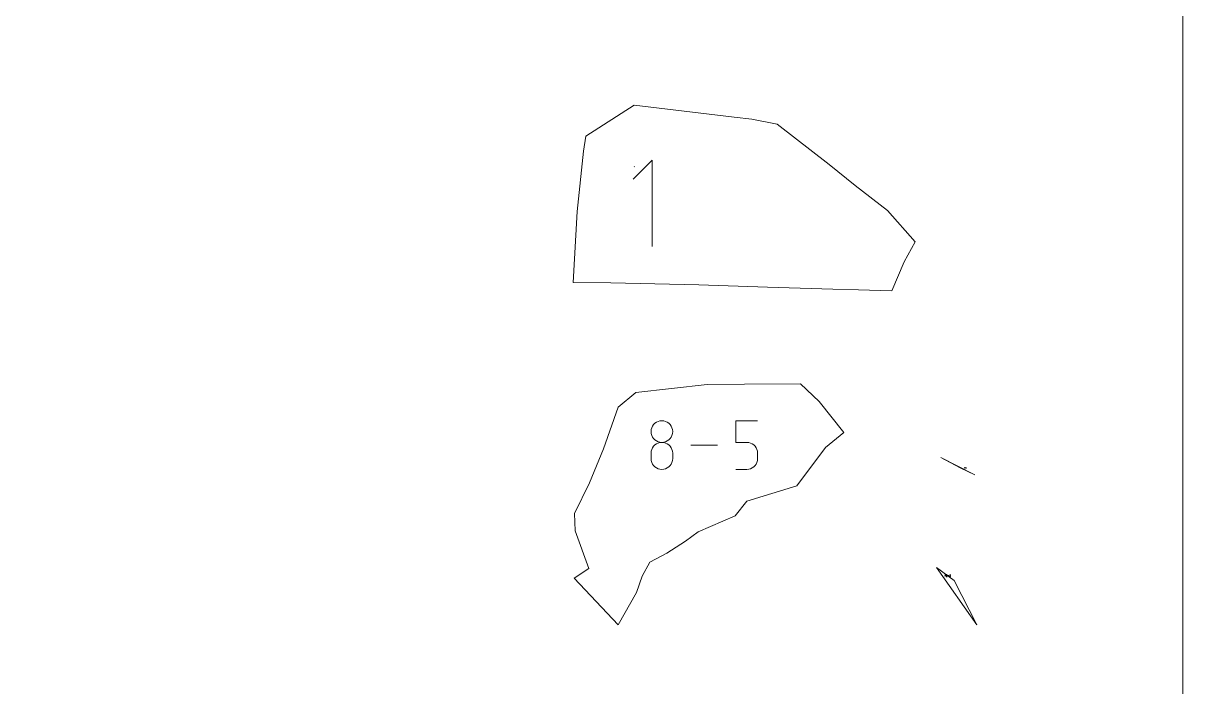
# Model space of a CAD drawing. Header units: millimetres. Extents: x -446 to 392, y -249 to 379.
# Drawn here: x 352.45 to 392.16, y -92.82 to -70.1 of the extents above; entities that cross this region are included whole.
import ezdxf

# ---------------------------------------------------------------- set-up
doc = ezdxf.new("R2010")
doc.units = ezdxf.units.MM
doc.header["$MEASUREMENT"] = 0
doc.layers.add('Layer 1', color=7, linetype='Continuous')

msp = doc.modelspace()

# ---------------------------------------------------------------- linework, layer by layer
at = {"layer": 'Layer 1', "color": 5, "lineweight": 0}
for points, knots in [([(-446.0374, -230.5655), (-446.0374, -230.5655), (392.1616, -230.5655), (392.1616, -230.5655), (392.1616, -230.5655), (392.1616, -230.5655), (392.1616, 379.0343), (392.1616, 379.0343), (392.1616, 379.0343), (392.1616, 379.0343), (-446.0374, 379.0343), (-446.0374, 379.0343), (-446.0374, 379.0343), (-446.0374, 379.0343), (-446.0374, -230.5655), (-446.0374, -230.5655)], [0, 0, 0, 0, 0.2, 0.2, 0.2, 0.2, 0.4, 0.4, 0.4, 0.4, 0.6, 0.6, 0.6, 0.6, 1, 1, 1, 1]), ([(382.9968, -77.5882), (382.9968, -77.5882), (382.0484, -76.51), (382.0484, -76.51), (382.0484, -76.51), (382.0484, -76.51), (380.9456, -75.6558), (380.9456, -75.6558), (380.9456, -75.6558), (380.9456, -75.6558), (380.0486, -74.9405), (380.0486, -74.9405), (380.0486, -74.9405), (380.0486, -74.9405), (378.2659, -73.5606), (378.2659, -73.5606), (378.2659, -73.5606), (378.2659, -73.5606), (377.4031, -73.392), (377.4031, -73.392), (377.4031, -73.392), (377.4031, -73.392), (376.8032, -73.3195), (376.8032, -73.3195), (376.8032, -73.3195), (376.8032, -73.3195), (373.3693, -72.9121), (373.3693, -72.9121), (373.3693, -72.9121), (373.3693, -72.9121), (371.718, -73.9674), (371.718, -73.9674), (371.718, -73.9674), (371.718, -73.9674), (371.6323, -74.4851), (371.6323, -74.4851), (371.6323, -74.4851), (371.6323, -74.4851), (371.4209, -76.55), (371.4209, -76.55), (371.4209, -76.55), (371.4209, -76.55), (371.2838, -78.9778), (371.2838, -78.9778), (371.2838, -78.9778), (371.2838, -78.9778), (372.5751, -78.9892), (372.5751, -78.9892), (372.5751, -78.9892), (372.5751, -78.9892), (375.5862, -79.0629), (375.5862, -79.0629), (375.5862, -79.0629), (375.5862, -79.0629), (377.9402, -79.1349), (377.9402, -79.1349), (377.9402, -79.1349), (377.9402, -79.1349), (380.18, -79.2057), (380.18, -79.2057), (380.18, -79.2057), (380.18, -79.2057), (381.0599, -79.2343), (381.0599, -79.2343), (381.0599, -79.2343), (381.0599, -79.2343), (382.1969, -79.2691), (382.1969, -79.2691), (382.1969, -79.2691), (382.1969, -79.2691), (382.614, -78.2721), (382.614, -78.2721), (382.614, -78.2721), (382.614, -78.2721), (382.9968, -77.5882), (382.9968, -77.5882)], [0, 0, 0, 0, 0.05, 0.05, 0.05, 0.05, 0.1, 0.1, 0.1, 0.1, 0.15, 0.15, 0.15, 0.15, 0.2, 0.2, 0.2, 0.2, 0.25, 0.25, 0.25, 0.25, 0.3, 0.3, 0.3, 0.3, 0.35, 0.35, 0.35, 0.35, 0.4, 0.4, 0.4, 0.4, 0.45, 0.45, 0.45, 0.45, 0.5, 0.5, 0.5, 0.5, 0.55, 0.55, 0.55, 0.55, 0.6, 0.6, 0.6, 0.6, 0.65, 0.65, 0.65, 0.65, 0.7, 0.7, 0.7, 0.7, 0.75, 0.75, 0.75, 0.75, 0.8, 0.8, 0.8, 0.8, 0.85, 0.85, 0.85, 0.85, 0.9, 0.9, 0.9, 0.9, 1, 1, 1, 1]), ([(373.4493, -89.5875), (373.4493, -89.5875), (373.6435, -89.0287), (373.6435, -89.0287), (373.6435, -89.0287), (373.6435, -89.0287), (373.9121, -88.5562), (373.9121, -88.5562), (373.9121, -88.5562), (373.9121, -88.5562), (374.4949, -88.2448), (374.4949, -88.2448), (374.4949, -88.2448), (374.4949, -88.2448), (375.1348, -87.8294), (375.1348, -87.8294), (375.1348, -87.8294), (375.1348, -87.8294), (375.569, -87.5123), (375.569, -87.5123), (375.569, -87.5123), (375.569, -87.5123), (376.8318, -86.9615), (376.8318, -86.9615), (376.8318, -86.9615), (376.8318, -86.9615), (377.226, -86.4673), (377.226, -86.4673), (377.226, -86.4673), (377.226, -86.4673), (378.9401, -85.9387), (378.9401, -85.9387), (378.9401, -85.9387), (378.9401, -85.9387), (379.9229, -84.6223), (379.9229, -84.6223), (379.9229, -84.6223), (379.9229, -84.6223), (380.5514, -84.1161), (380.5514, -84.1161), (380.5514, -84.1161), (380.5514, -84.1161), (379.7115, -83.0573), (379.7115, -83.0573), (379.7115, -83.0573), (379.7115, -83.0573), (379.0658, -82.4442), (379.0658, -82.4442), (379.0658, -82.4442), (379.0658, -82.4442), (377.1517, -82.458), (377.1517, -82.458), (377.1517, -82.458), (377.1517, -82.458), (375.8776, -82.4722), (375.8776, -82.4722), (375.8776, -82.4722), (375.8776, -82.4722), (373.4321, -82.7442), (373.4321, -82.7442), (373.4321, -82.7442), (373.4321, -82.7442), (372.8265, -83.2516), (372.8265, -83.2516), (372.8265, -83.2516), (372.8265, -83.2516), (372.3237, -84.6772), (372.3237, -84.6772), (372.3237, -84.6772), (372.3237, -84.6772), (371.838, -85.8399), (371.838, -85.8399), (371.838, -85.8399), (371.838, -85.8399), (371.3295, -86.8821), (371.3295, -86.8821), (371.3295, -86.8821), (371.3295, -86.8821), (371.3523, -87.4797), (371.3523, -87.4797), (371.3523, -87.4797), (371.3523, -87.4797), (371.8151, -88.7733), (371.8151, -88.7733), (371.8151, -88.7733), (371.8151, -88.7733), (371.3238, -89.0973), (371.3238, -89.0973), (371.3238, -89.0973), (371.3238, -89.0973), (372.8265, -90.7005), (372.8265, -90.7005), (372.8265, -90.7005), (372.8265, -90.7005), (373.4493, -89.5875), (373.4493, -89.5875)], [0, 0, 0, 0, 0.04, 0.04, 0.04, 0.04, 0.08, 0.08, 0.08, 0.08, 0.12, 0.12, 0.12, 0.12, 0.16, 0.16, 0.16, 0.16, 0.2, 0.2, 0.2, 0.2, 0.24, 0.24, 0.24, 0.24, 0.28, 0.28, 0.28, 0.28, 0.32, 0.32, 0.32, 0.32, 0.36, 0.36, 0.36, 0.36, 0.4, 0.4, 0.4, 0.4, 0.44, 0.44, 0.44, 0.44, 0.48, 0.48, 0.48, 0.48, 0.52, 0.52, 0.52, 0.52, 0.56, 0.56, 0.56, 0.56, 0.6, 0.6, 0.6, 0.6, 0.64, 0.64, 0.64, 0.64, 0.68, 0.68, 0.68, 0.68, 0.72, 0.72, 0.72, 0.72, 0.76, 0.76, 0.76, 0.76, 0.8, 0.8, 0.8, 0.8, 0.84, 0.84, 0.84, 0.84, 0.88, 0.88, 0.88, 0.88, 0.92, 0.92, 0.92, 0.92, 1, 1, 1, 1]), ([(384.5395, -85.3188), (384.5395, -85.3188), (385.0366, -85.5616), (385.0366, -85.5616), (385.0366, -85.5616), (385.0366, -85.5616), (383.871, -84.9743), (383.871, -84.9743), (383.871, -84.9743), (383.871, -84.9743), (384.5395, -85.3188), (384.5395, -85.3188)], [0, 0, 0, 0, 0.25, 0.25, 0.25, 0.25, 0.5, 0.5, 0.5, 0.5, 1, 1, 1, 1]), ([(384.3281, -89.1818), (384.3281, -89.1818), (383.7282, -88.7362), (383.7282, -88.7362), (383.7282, -88.7362), (383.7282, -88.7362), (385.1052, -90.7005), (385.1052, -90.7005), (385.1052, -90.7005), (385.1052, -90.7005), (384.3281, -89.1818), (384.3281, -89.1818)], [0, 0, 0, 0, 0.25, 0.25, 0.25, 0.25, 0.5, 0.5, 0.5, 0.5, 1, 1, 1, 1])]:
    msp.add_open_spline(points, degree=3, knots=knots, dxfattribs=at)
at = {"layer": 'Layer 1', "color": 1, "lineweight": 0}
for points, knots in [([(373.9921, -77.743), (373.9921, -77.743), (373.9921, -74.7913), (373.9921, -74.7913), (373.9921, -74.7913), (373.9921, -74.7913), (373.335, -75.4478), (373.335, -75.4478)], [0, 0, 0, 0, 0.3333333, 0.3333333, 0.3333333, 0.3333333, 1, 1, 1, 1]), ([(374.6949, -84.0818), (374.6949, -84.0818), (374.6949, -84.0818), (374.6949, -84.0818), (374.6949, -84.0818), (374.6949, -84.0818), (374.6834, -84.0155), (374.6834, -84.0155), (374.6834, -84.0155), (374.6834, -84.0155), (374.6663, -83.9532), (374.6663, -83.9532), (374.6663, -83.9532), (374.6663, -83.9532), (374.6434, -83.8955), (374.6434, -83.8955), (374.6434, -83.8955), (374.6434, -83.8955), (374.6034, -83.8441), (374.6034, -83.8441), (374.6034, -83.8441), (374.6034, -83.8441), (374.5577, -83.799), (374.5577, -83.799), (374.5577, -83.799), (374.5577, -83.799), (374.5063, -83.7624), (374.5063, -83.7624), (374.5063, -83.7624), (374.5063, -83.7624), (374.4492, -83.735), (374.4492, -83.735), (374.4492, -83.735), (374.4492, -83.735), (374.3863, -83.7178), (374.3863, -83.7178), (374.3863, -83.7178), (374.3863, -83.7178), (374.3235, -83.7121), (374.3235, -83.7121), (374.3235, -83.7121), (374.3235, -83.7121), (374.3235, -83.7121), (374.3235, -83.7121), (374.3235, -83.7121), (374.3235, -83.7121), (374.2549, -83.7178), (374.2549, -83.7178), (374.2549, -83.7178), (374.2549, -83.7178), (374.192, -83.735), (374.192, -83.735), (374.192, -83.735), (374.192, -83.735), (374.1349, -83.7624), (374.1349, -83.7624), (374.1349, -83.7624), (374.1349, -83.7624), (374.0835, -83.799), (374.0835, -83.799), (374.0835, -83.799), (374.0835, -83.799), (374.0378, -83.8441), (374.0378, -83.8441), (374.0378, -83.8441), (374.0378, -83.8441), (374.0035, -83.8955), (374.0035, -83.8955), (374.0035, -83.8955), (374.0035, -83.8955), (373.9749, -83.9532), (373.9749, -83.9532), (373.9749, -83.9532), (373.9749, -83.9532), (373.9578, -84.0155), (373.9578, -84.0155), (373.9578, -84.0155), (373.9578, -84.0155), (373.9521, -84.0818), (373.9521, -84.0818), (373.9521, -84.0818), (373.9521, -84.0818), (373.9521, -84.0818), (373.9521, -84.0818), (373.9521, -84.0818), (373.9521, -84.0818), (373.9578, -84.1486), (373.9578, -84.1486), (373.9578, -84.1486), (373.9578, -84.1486), (373.9749, -84.2115), (373.9749, -84.2115), (373.9749, -84.2115), (373.9749, -84.2115), (374.0035, -84.2692), (374.0035, -84.2692), (374.0035, -84.2692), (374.0035, -84.2692), (374.0378, -84.3212), (374.0378, -84.3212), (374.0378, -84.3212), (374.0378, -84.3212), (374.0835, -84.3658), (374.0835, -84.3658), (374.0835, -84.3658), (374.0835, -84.3658), (374.1349, -84.4023), (374.1349, -84.4023), (374.1349, -84.4023), (374.1349, -84.4023), (374.192, -84.4298), (374.192, -84.4298), (374.192, -84.4298), (374.192, -84.4298), (374.2549, -84.4469), (374.2549, -84.4469), (374.2549, -84.4469), (374.2549, -84.4469), (374.3235, -84.4532), (374.3235, -84.4532), (374.3235, -84.4532), (374.3235, -84.4532), (374.3235, -84.4532), (374.3235, -84.4532), (374.3235, -84.4532), (374.3235, -84.4532), (374.3863, -84.4469), (374.3863, -84.4469), (374.3863, -84.4469), (374.3863, -84.4469), (374.4492, -84.4298), (374.4492, -84.4298), (374.4492, -84.4298), (374.4492, -84.4298), (374.5063, -84.4023), (374.5063, -84.4023), (374.5063, -84.4023), (374.5063, -84.4023), (374.5577, -84.3658), (374.5577, -84.3658), (374.5577, -84.3658), (374.5577, -84.3658), (374.6034, -84.3212), (374.6034, -84.3212), (374.6034, -84.3212), (374.6034, -84.3212), (374.6434, -84.2692), (374.6434, -84.2692), (374.6434, -84.2692), (374.6434, -84.2692), (374.6663, -84.2115), (374.6663, -84.2115), (374.6663, -84.2115), (374.6663, -84.2115), (374.6834, -84.1486), (374.6834, -84.1486), (374.6834, -84.1486), (374.6834, -84.1486), (374.6949, -84.0818), (374.6949, -84.0818)], [0, 0, 0, 0, 0.0243902, 0.0243902, 0.0243902, 0.0243902, 0.0487805, 0.0487805, 0.0487805, 0.0487805, 0.0731707, 0.0731707, 0.0731707, 0.0731707, 0.097561, 0.097561, 0.097561, 0.097561, 0.1219512, 0.1219512, 0.1219512, 0.1219512, 0.1463415, 0.1463415, 0.1463415, 0.1463415, 0.1707317, 0.1707317, 0.1707317, 0.1707317, 0.195122, 0.195122, 0.195122, 0.195122, 0.2195122, 0.2195122, 0.2195122, 0.2195122, 0.2439024, 0.2439024, 0.2439024, 0.2439024, 0.2682927, 0.2682927, 0.2682927, 0.2682927, 0.2926829, 0.2926829, 0.2926829, 0.2926829, 0.3170732, 0.3170732, 0.3170732, 0.3170732, 0.3414634, 0.3414634, 0.3414634, 0.3414634, 0.3658537, 0.3658537, 0.3658537, 0.3658537, 0.3902439, 0.3902439, 0.3902439, 0.3902439, 0.4146341, 0.4146341, 0.4146341, 0.4146341, 0.4390244, 0.4390244, 0.4390244, 0.4390244, 0.4634146, 0.4634146, 0.4634146, 0.4634146, 0.4878049, 0.4878049, 0.4878049, 0.4878049, 0.5121951, 0.5121951, 0.5121951, 0.5121951, 0.5365854, 0.5365854, 0.5365854, 0.5365854, 0.5609756, 0.5609756, 0.5609756, 0.5609756, 0.5853659, 0.5853659, 0.5853659, 0.5853659, 0.6097561, 0.6097561, 0.6097561, 0.6097561, 0.6341463, 0.6341463, 0.6341463, 0.6341463, 0.6585366, 0.6585366, 0.6585366, 0.6585366, 0.6829268, 0.6829268, 0.6829268, 0.6829268, 0.7073171, 0.7073171, 0.7073171, 0.7073171, 0.7317073, 0.7317073, 0.7317073, 0.7317073, 0.7560976, 0.7560976, 0.7560976, 0.7560976, 0.7804878, 0.7804878, 0.7804878, 0.7804878, 0.804878, 0.804878, 0.804878, 0.804878, 0.8292683, 0.8292683, 0.8292683, 0.8292683, 0.8536585, 0.8536585, 0.8536585, 0.8536585, 0.8780488, 0.8780488, 0.8780488, 0.8780488, 0.902439, 0.902439, 0.902439, 0.902439, 0.9268293, 0.9268293, 0.9268293, 0.9268293, 0.9512195, 0.9512195, 0.9512195, 0.9512195, 1, 1, 1, 1]), ([(376.8546, -85.3788), (376.8546, -85.3788), (377.226, -85.3788), (377.226, -85.3788), (377.226, -85.3788), (377.226, -85.3788), (377.226, -85.3788), (377.226, -85.3788), (377.226, -85.3788), (377.226, -85.3788), (377.2946, -85.3725), (377.2946, -85.3725), (377.2946, -85.3725), (377.2946, -85.3725), (377.3574, -85.3554), (377.3574, -85.3554), (377.3574, -85.3554), (377.3574, -85.3554), (377.4146, -85.328), (377.4146, -85.328), (377.4146, -85.328), (377.4146, -85.328), (377.466, -85.2914), (377.466, -85.2914), (377.466, -85.2914), (377.466, -85.2914), (377.5117, -85.2468), (377.5117, -85.2468), (377.5117, -85.2468), (377.5117, -85.2468), (377.546, -85.1948), (377.546, -85.1948), (377.546, -85.1948), (377.546, -85.1948), (377.5746, -85.1371), (377.5746, -85.1371), (377.5746, -85.1371), (377.5746, -85.1371), (377.5917, -85.0743), (377.5917, -85.0743), (377.5917, -85.0743), (377.5917, -85.0743), (377.5974, -85.008), (377.5974, -85.008), (377.5974, -85.008), (377.5974, -85.008), (377.5974, -84.8234), (377.5974, -84.8234), (377.5974, -84.8234), (377.5974, -84.8234), (377.5917, -84.7566), (377.5917, -84.7566), (377.5917, -84.7566), (377.5917, -84.7566), (377.5746, -84.6937), (377.5746, -84.6937), (377.5746, -84.6937), (377.5746, -84.6937), (377.546, -84.636), (377.546, -84.636), (377.546, -84.636), (377.546, -84.636), (377.5117, -84.5846), (377.5117, -84.5846), (377.5117, -84.5846), (377.5117, -84.5846), (377.466, -84.54), (377.466, -84.54), (377.466, -84.54), (377.466, -84.54), (377.4146, -84.5035), (377.4146, -84.5035), (377.4146, -84.5035), (377.4146, -84.5035), (377.3574, -84.476), (377.3574, -84.476), (377.3574, -84.476), (377.3574, -84.476), (377.2946, -84.4589), (377.2946, -84.4589), (377.2946, -84.4589), (377.2946, -84.4589), (377.226, -84.4532), (377.226, -84.4532), (377.226, -84.4532), (377.226, -84.4532), (376.8546, -84.4532), (376.8546, -84.4532), (376.8546, -84.4532), (376.8546, -84.4532), (376.8546, -83.7098), (376.8546, -83.7098), (376.8546, -83.7098), (376.8546, -83.7098), (377.5974, -83.7098), (377.5974, -83.7098)], [0, 0, 0, 0, 0.04, 0.04, 0.04, 0.04, 0.08, 0.08, 0.08, 0.08, 0.12, 0.12, 0.12, 0.12, 0.16, 0.16, 0.16, 0.16, 0.2, 0.2, 0.2, 0.2, 0.24, 0.24, 0.24, 0.24, 0.28, 0.28, 0.28, 0.28, 0.32, 0.32, 0.32, 0.32, 0.36, 0.36, 0.36, 0.36, 0.4, 0.4, 0.4, 0.4, 0.44, 0.44, 0.44, 0.44, 0.48, 0.48, 0.48, 0.48, 0.52, 0.52, 0.52, 0.52, 0.56, 0.56, 0.56, 0.56, 0.6, 0.6, 0.6, 0.6, 0.64, 0.64, 0.64, 0.64, 0.68, 0.68, 0.68, 0.68, 0.72, 0.72, 0.72, 0.72, 0.76, 0.76, 0.76, 0.76, 0.8, 0.8, 0.8, 0.8, 0.84, 0.84, 0.84, 0.84, 0.88, 0.88, 0.88, 0.88, 0.92, 0.92, 0.92, 0.92, 1, 1, 1, 1]), ([(373.9521, -85.0086), (373.9521, -85.0086), (373.9521, -85.0086), (373.9521, -85.0086), (373.9521, -85.0086), (373.9521, -85.0086), (373.9578, -85.0754), (373.9578, -85.0754), (373.9578, -85.0754), (373.9578, -85.0754), (373.9749, -85.1377), (373.9749, -85.1377), (373.9749, -85.1377), (373.9749, -85.1377), (374.0035, -85.196), (374.0035, -85.196), (374.0035, -85.196), (374.0035, -85.196), (374.0378, -85.2474), (374.0378, -85.2474), (374.0378, -85.2474), (374.0378, -85.2474), (374.0835, -85.292), (374.0835, -85.292), (374.0835, -85.292), (374.0835, -85.292), (374.1349, -85.3285), (374.1349, -85.3285), (374.1349, -85.3285), (374.1349, -85.3285), (374.192, -85.3559), (374.192, -85.3559), (374.192, -85.3559), (374.192, -85.3559), (374.2549, -85.3725), (374.2549, -85.3725), (374.2549, -85.3725), (374.2549, -85.3725), (374.3235, -85.3788), (374.3235, -85.3788), (374.3235, -85.3788), (374.3235, -85.3788), (374.3235, -85.3788), (374.3235, -85.3788), (374.3235, -85.3788), (374.3235, -85.3788), (374.3863, -85.3725), (374.3863, -85.3725), (374.3863, -85.3725), (374.3863, -85.3725), (374.4492, -85.3559), (374.4492, -85.3559), (374.4492, -85.3559), (374.4492, -85.3559), (374.5063, -85.3285), (374.5063, -85.3285), (374.5063, -85.3285), (374.5063, -85.3285), (374.5577, -85.292), (374.5577, -85.292), (374.5577, -85.292), (374.5577, -85.292), (374.6034, -85.2474), (374.6034, -85.2474), (374.6034, -85.2474), (374.6034, -85.2474), (374.6434, -85.196), (374.6434, -85.196), (374.6434, -85.196), (374.6434, -85.196), (374.6663, -85.1377), (374.6663, -85.1377), (374.6663, -85.1377), (374.6663, -85.1377), (374.6834, -85.0754), (374.6834, -85.0754), (374.6834, -85.0754), (374.6834, -85.0754), (374.6949, -85.0086), (374.6949, -85.0086), (374.6949, -85.0086), (374.6949, -85.0086), (374.6949, -84.824), (374.6949, -84.824), (374.6949, -84.824), (374.6949, -84.824), (374.6834, -84.7572), (374.6834, -84.7572), (374.6834, -84.7572), (374.6834, -84.7572), (374.6663, -84.6949), (374.6663, -84.6949), (374.6663, -84.6949), (374.6663, -84.6949), (374.6434, -84.6366), (374.6434, -84.6366), (374.6434, -84.6366), (374.6434, -84.6366), (374.6034, -84.5852), (374.6034, -84.5852), (374.6034, -84.5852), (374.6034, -84.5852), (374.5577, -84.5406), (374.5577, -84.5406), (374.5577, -84.5406), (374.5577, -84.5406), (374.5063, -84.504), (374.5063, -84.504), (374.5063, -84.504), (374.5063, -84.504), (374.4492, -84.4766), (374.4492, -84.4766), (374.4492, -84.4766), (374.4492, -84.4766), (374.3863, -84.4589), (374.3863, -84.4589), (374.3863, -84.4589), (374.3863, -84.4589), (374.3235, -84.4532), (374.3235, -84.4532), (374.3235, -84.4532), (374.3235, -84.4532), (374.3235, -84.4532), (374.3235, -84.4532), (374.3235, -84.4532), (374.3235, -84.4532), (374.2549, -84.4589), (374.2549, -84.4589), (374.2549, -84.4589), (374.2549, -84.4589), (374.192, -84.4766), (374.192, -84.4766), (374.192, -84.4766), (374.192, -84.4766), (374.1349, -84.504), (374.1349, -84.504), (374.1349, -84.504), (374.1349, -84.504), (374.0835, -84.5406), (374.0835, -84.5406), (374.0835, -84.5406), (374.0835, -84.5406), (374.0378, -84.5852), (374.0378, -84.5852), (374.0378, -84.5852), (374.0378, -84.5852), (374.0035, -84.6366), (374.0035, -84.6366), (374.0035, -84.6366), (374.0035, -84.6366), (373.9749, -84.6949), (373.9749, -84.6949), (373.9749, -84.6949), (373.9749, -84.6949), (373.9578, -84.7572), (373.9578, -84.7572), (373.9578, -84.7572), (373.9578, -84.7572), (373.9521, -84.824), (373.9521, -84.824), (373.9521, -84.824), (373.9521, -84.824), (373.9521, -85.0086), (373.9521, -85.0086)], [0, 0, 0, 0, 0.0238095, 0.0238095, 0.0238095, 0.0238095, 0.047619, 0.047619, 0.047619, 0.047619, 0.0714286, 0.0714286, 0.0714286, 0.0714286, 0.0952381, 0.0952381, 0.0952381, 0.0952381, 0.1190476, 0.1190476, 0.1190476, 0.1190476, 0.1428571, 0.1428571, 0.1428571, 0.1428571, 0.1666667, 0.1666667, 0.1666667, 0.1666667, 0.1904762, 0.1904762, 0.1904762, 0.1904762, 0.2142857, 0.2142857, 0.2142857, 0.2142857, 0.2380952, 0.2380952, 0.2380952, 0.2380952, 0.2619048, 0.2619048, 0.2619048, 0.2619048, 0.2857143, 0.2857143, 0.2857143, 0.2857143, 0.3095238, 0.3095238, 0.3095238, 0.3095238, 0.3333333, 0.3333333, 0.3333333, 0.3333333, 0.3571429, 0.3571429, 0.3571429, 0.3571429, 0.3809524, 0.3809524, 0.3809524, 0.3809524, 0.4047619, 0.4047619, 0.4047619, 0.4047619, 0.4285714, 0.4285714, 0.4285714, 0.4285714, 0.452381, 0.452381, 0.452381, 0.452381, 0.4761905, 0.4761905, 0.4761905, 0.4761905, 0.5, 0.5, 0.5, 0.5, 0.5238095, 0.5238095, 0.5238095, 0.5238095, 0.547619, 0.547619, 0.547619, 0.547619, 0.5714286, 0.5714286, 0.5714286, 0.5714286, 0.5952381, 0.5952381, 0.5952381, 0.5952381, 0.6190476, 0.6190476, 0.6190476, 0.6190476, 0.6428571, 0.6428571, 0.6428571, 0.6428571, 0.6666667, 0.6666667, 0.6666667, 0.6666667, 0.6904762, 0.6904762, 0.6904762, 0.6904762, 0.7142857, 0.7142857, 0.7142857, 0.7142857, 0.7380952, 0.7380952, 0.7380952, 0.7380952, 0.7619048, 0.7619048, 0.7619048, 0.7619048, 0.7857143, 0.7857143, 0.7857143, 0.7857143, 0.8095238, 0.8095238, 0.8095238, 0.8095238, 0.8333333, 0.8333333, 0.8333333, 0.8333333, 0.8571429, 0.8571429, 0.8571429, 0.8571429, 0.8809524, 0.8809524, 0.8809524, 0.8809524, 0.9047619, 0.9047619, 0.9047619, 0.9047619, 0.9285714, 0.9285714, 0.9285714, 0.9285714, 0.952381, 0.952381, 0.952381, 0.952381, 1, 1, 1, 1]), ([(384.6881, -85.3405), (384.6881, -85.3405), (384.6881, -85.3171), (384.6881, -85.3171), (384.6881, -85.3171), (384.6881, -85.3171), (384.6824, -85.3222), (384.6824, -85.3222)], [0, 0, 0, 0, 0.3333333, 0.3333333, 0.3333333, 0.3333333, 1, 1, 1, 1]), ([(384.711, -85.3222), (384.711, -85.3222), (384.711, -85.3211), (384.711, -85.3211), (384.711, -85.3211), (384.711, -85.3211), (384.711, -85.3205), (384.711, -85.3205), (384.711, -85.3205), (384.711, -85.3205), (384.7052, -85.3194), (384.7052, -85.3194), (384.7052, -85.3194), (384.7052, -85.3194), (384.7052, -85.3188), (384.7052, -85.3188), (384.7052, -85.3188), (384.7052, -85.3188), (384.7052, -85.3182), (384.7052, -85.3182), (384.7052, -85.3182), (384.7052, -85.3182), (384.7052, -85.3177), (384.7052, -85.3177), (384.7052, -85.3177), (384.7052, -85.3177), (384.7052, -85.3171), (384.7052, -85.3171), (384.7052, -85.3171), (384.7052, -85.3171), (384.7052, -85.3171), (384.7052, -85.3171), (384.7052, -85.3171), (384.7052, -85.3171), (384.7052, -85.3171), (384.7052, -85.3171), (384.7052, -85.3171), (384.7052, -85.3171), (384.6995, -85.3171), (384.6995, -85.3171), (384.6995, -85.3171), (384.6995, -85.3171), (384.6995, -85.3171), (384.6995, -85.3171), (384.6995, -85.3171), (384.6995, -85.3171), (384.6995, -85.3177), (384.6995, -85.3177), (384.6995, -85.3177), (384.6995, -85.3177), (384.6995, -85.3182), (384.6995, -85.3182), (384.6995, -85.3182), (384.6995, -85.3182), (384.6995, -85.3188), (384.6995, -85.3188), (384.6995, -85.3188), (384.6995, -85.3188), (384.6995, -85.3194), (384.6995, -85.3194), (384.6995, -85.3194), (384.6995, -85.3194), (384.6995, -85.3205), (384.6995, -85.3205), (384.6995, -85.3205), (384.6995, -85.3205), (384.6995, -85.3211), (384.6995, -85.3211), (384.6995, -85.3211), (384.6995, -85.3211), (384.6995, -85.3222), (384.6995, -85.3222), (384.6995, -85.3222), (384.6995, -85.3222), (384.6995, -85.3222), (384.6995, -85.3222), (384.6995, -85.3222), (384.6995, -85.3222), (384.6995, -85.3234), (384.6995, -85.3234), (384.6995, -85.3234), (384.6995, -85.3234), (384.6995, -85.324), (384.6995, -85.324), (384.6995, -85.324), (384.6995, -85.324), (384.6995, -85.3245), (384.6995, -85.3245), (384.6995, -85.3245), (384.6995, -85.3245), (384.6995, -85.3257), (384.6995, -85.3257), (384.6995, -85.3257), (384.6995, -85.3257), (384.6995, -85.3262), (384.6995, -85.3262), (384.6995, -85.3262), (384.6995, -85.3262), (384.6995, -85.3268), (384.6995, -85.3268), (384.6995, -85.3268), (384.6995, -85.3268), (384.6995, -85.3268), (384.6995, -85.3268), (384.6995, -85.3268), (384.6995, -85.3268), (384.6995, -85.3274), (384.6995, -85.3274), (384.6995, -85.3274), (384.6995, -85.3274), (384.7052, -85.3274), (384.7052, -85.3274), (384.7052, -85.3274), (384.7052, -85.3274), (384.7052, -85.3274), (384.7052, -85.3274), (384.7052, -85.3274), (384.7052, -85.3274), (384.7052, -85.3274), (384.7052, -85.3274), (384.7052, -85.3274), (384.7052, -85.3274), (384.7052, -85.3268), (384.7052, -85.3268), (384.7052, -85.3268), (384.7052, -85.3268), (384.7052, -85.3268), (384.7052, -85.3268), (384.7052, -85.3268), (384.7052, -85.3268), (384.7052, -85.3262), (384.7052, -85.3262), (384.7052, -85.3262), (384.7052, -85.3262), (384.7052, -85.3257), (384.7052, -85.3257), (384.7052, -85.3257), (384.7052, -85.3257), (384.7052, -85.3245), (384.7052, -85.3245), (384.7052, -85.3245), (384.7052, -85.3245), (384.711, -85.324), (384.711, -85.324), (384.711, -85.324), (384.711, -85.324), (384.711, -85.3234), (384.711, -85.3234), (384.711, -85.3234), (384.711, -85.3234), (384.711, -85.3222), (384.711, -85.3222)], [0, 0, 0, 0, 0.025641, 0.025641, 0.025641, 0.025641, 0.0512821, 0.0512821, 0.0512821, 0.0512821, 0.0769231, 0.0769231, 0.0769231, 0.0769231, 0.1025641, 0.1025641, 0.1025641, 0.1025641, 0.1282051, 0.1282051, 0.1282051, 0.1282051, 0.1538462, 0.1538462, 0.1538462, 0.1538462, 0.1794872, 0.1794872, 0.1794872, 0.1794872, 0.2051282, 0.2051282, 0.2051282, 0.2051282, 0.2307692, 0.2307692, 0.2307692, 0.2307692, 0.2564103, 0.2564103, 0.2564103, 0.2564103, 0.2820513, 0.2820513, 0.2820513, 0.2820513, 0.3076923, 0.3076923, 0.3076923, 0.3076923, 0.3333333, 0.3333333, 0.3333333, 0.3333333, 0.3589744, 0.3589744, 0.3589744, 0.3589744, 0.3846154, 0.3846154, 0.3846154, 0.3846154, 0.4102564, 0.4102564, 0.4102564, 0.4102564, 0.4358974, 0.4358974, 0.4358974, 0.4358974, 0.4615385, 0.4615385, 0.4615385, 0.4615385, 0.4871795, 0.4871795, 0.4871795, 0.4871795, 0.5128205, 0.5128205, 0.5128205, 0.5128205, 0.5384615, 0.5384615, 0.5384615, 0.5384615, 0.5641026, 0.5641026, 0.5641026, 0.5641026, 0.5897436, 0.5897436, 0.5897436, 0.5897436, 0.6153846, 0.6153846, 0.6153846, 0.6153846, 0.6410256, 0.6410256, 0.6410256, 0.6410256, 0.6666667, 0.6666667, 0.6666667, 0.6666667, 0.6923077, 0.6923077, 0.6923077, 0.6923077, 0.7179487, 0.7179487, 0.7179487, 0.7179487, 0.7435897, 0.7435897, 0.7435897, 0.7435897, 0.7692308, 0.7692308, 0.7692308, 0.7692308, 0.7948718, 0.7948718, 0.7948718, 0.7948718, 0.8205128, 0.8205128, 0.8205128, 0.8205128, 0.8461538, 0.8461538, 0.8461538, 0.8461538, 0.8717949, 0.8717949, 0.8717949, 0.8717949, 0.8974359, 0.8974359, 0.8974359, 0.8974359, 0.9230769, 0.9230769, 0.9230769, 0.9230769, 0.9487179, 0.9487179, 0.9487179, 0.9487179, 1, 1, 1, 1]), ([(384.6995, -85.3354), (384.6995, -85.3354), (384.6995, -85.3354), (384.6995, -85.3354), (384.6995, -85.3354), (384.6995, -85.3354), (384.6995, -85.336), (384.6995, -85.336), (384.6995, -85.336), (384.6995, -85.336), (384.6995, -85.3371), (384.6995, -85.3371), (384.6995, -85.3371), (384.6995, -85.3371), (384.6995, -85.3377), (384.6995, -85.3377), (384.6995, -85.3377), (384.6995, -85.3377), (384.6995, -85.3388), (384.6995, -85.3388), (384.6995, -85.3388), (384.6995, -85.3388), (384.6995, -85.3394), (384.6995, -85.3394), (384.6995, -85.3394), (384.6995, -85.3394), (384.6995, -85.3399), (384.6995, -85.3399), (384.6995, -85.3399), (384.6995, -85.3399), (384.6995, -85.3399), (384.6995, -85.3399), (384.6995, -85.3399), (384.6995, -85.3399), (384.6995, -85.3405), (384.6995, -85.3405), (384.6995, -85.3405), (384.6995, -85.3405), (384.7052, -85.3405), (384.7052, -85.3405), (384.7052, -85.3405), (384.7052, -85.3405), (384.7052, -85.3405), (384.7052, -85.3405), (384.7052, -85.3405), (384.7052, -85.3405), (384.7052, -85.3399), (384.7052, -85.3399), (384.7052, -85.3399), (384.7052, -85.3399), (384.7052, -85.3399), (384.7052, -85.3399), (384.7052, -85.3399), (384.7052, -85.3399), (384.7052, -85.3394), (384.7052, -85.3394), (384.7052, -85.3394), (384.7052, -85.3394), (384.7052, -85.3388), (384.7052, -85.3388), (384.7052, -85.3388), (384.7052, -85.3388), (384.7052, -85.3377), (384.7052, -85.3377), (384.7052, -85.3377), (384.7052, -85.3377), (384.711, -85.3371), (384.711, -85.3371), (384.711, -85.3371), (384.711, -85.3371), (384.711, -85.336), (384.711, -85.336), (384.711, -85.336), (384.711, -85.336), (384.711, -85.3314), (384.711, -85.3314), (384.711, -85.3314), (384.711, -85.3314), (384.711, -85.3308), (384.711, -85.3308), (384.711, -85.3308), (384.711, -85.3308), (384.7052, -85.3297), (384.7052, -85.3297), (384.7052, -85.3297), (384.7052, -85.3297), (384.7052, -85.3291), (384.7052, -85.3291), (384.7052, -85.3291), (384.7052, -85.3291), (384.7052, -85.3285), (384.7052, -85.3285), (384.7052, -85.3285), (384.7052, -85.3285), (384.7052, -85.328), (384.7052, -85.328), (384.7052, -85.328), (384.7052, -85.328), (384.7052, -85.3274), (384.7052, -85.3274), (384.7052, -85.3274), (384.7052, -85.3274), (384.7052, -85.3274), (384.7052, -85.3274), (384.7052, -85.3274), (384.7052, -85.3274), (384.7052, -85.3274), (384.7052, -85.3274), (384.7052, -85.3274), (384.7052, -85.3274), (384.6995, -85.3274), (384.6995, -85.3274), (384.6995, -85.3274), (384.6995, -85.3274), (384.6995, -85.3274), (384.6995, -85.3274), (384.6995, -85.3274), (384.6995, -85.3274), (384.6995, -85.328), (384.6995, -85.328), (384.6995, -85.328), (384.6995, -85.328), (384.6995, -85.3285), (384.6995, -85.3285), (384.6995, -85.3285), (384.6995, -85.3285), (384.6995, -85.3291), (384.6995, -85.3291), (384.6995, -85.3291), (384.6995, -85.3291), (384.6995, -85.3297), (384.6995, -85.3297), (384.6995, -85.3297), (384.6995, -85.3297), (384.6995, -85.3308), (384.6995, -85.3308), (384.6995, -85.3308), (384.6995, -85.3308), (384.6995, -85.3314), (384.6995, -85.3314), (384.6995, -85.3314), (384.6995, -85.3314), (384.6995, -85.3325), (384.6995, -85.3325), (384.6995, -85.3325), (384.6995, -85.3325), (384.6995, -85.3354), (384.6995, -85.3354)], [0, 0, 0, 0, 0.0263158, 0.0263158, 0.0263158, 0.0263158, 0.0526316, 0.0526316, 0.0526316, 0.0526316, 0.0789474, 0.0789474, 0.0789474, 0.0789474, 0.1052632, 0.1052632, 0.1052632, 0.1052632, 0.1315789, 0.1315789, 0.1315789, 0.1315789, 0.1578947, 0.1578947, 0.1578947, 0.1578947, 0.1842105, 0.1842105, 0.1842105, 0.1842105, 0.2105263, 0.2105263, 0.2105263, 0.2105263, 0.2368421, 0.2368421, 0.2368421, 0.2368421, 0.2631579, 0.2631579, 0.2631579, 0.2631579, 0.2894737, 0.2894737, 0.2894737, 0.2894737, 0.3157895, 0.3157895, 0.3157895, 0.3157895, 0.3421053, 0.3421053, 0.3421053, 0.3421053, 0.3684211, 0.3684211, 0.3684211, 0.3684211, 0.3947368, 0.3947368, 0.3947368, 0.3947368, 0.4210526, 0.4210526, 0.4210526, 0.4210526, 0.4473684, 0.4473684, 0.4473684, 0.4473684, 0.4736842, 0.4736842, 0.4736842, 0.4736842, 0.5, 0.5, 0.5, 0.5, 0.5263158, 0.5263158, 0.5263158, 0.5263158, 0.5526316, 0.5526316, 0.5526316, 0.5526316, 0.5789474, 0.5789474, 0.5789474, 0.5789474, 0.6052632, 0.6052632, 0.6052632, 0.6052632, 0.6315789, 0.6315789, 0.6315789, 0.6315789, 0.6578947, 0.6578947, 0.6578947, 0.6578947, 0.6842105, 0.6842105, 0.6842105, 0.6842105, 0.7105263, 0.7105263, 0.7105263, 0.7105263, 0.7368421, 0.7368421, 0.7368421, 0.7368421, 0.7631579, 0.7631579, 0.7631579, 0.7631579, 0.7894737, 0.7894737, 0.7894737, 0.7894737, 0.8157895, 0.8157895, 0.8157895, 0.8157895, 0.8421053, 0.8421053, 0.8421053, 0.8421053, 0.8684211, 0.8684211, 0.8684211, 0.8684211, 0.8947368, 0.8947368, 0.8947368, 0.8947368, 0.9210526, 0.9210526, 0.9210526, 0.9210526, 0.9473684, 0.9473684, 0.9473684, 0.9473684, 1, 1, 1, 1]), ([(384.751, -85.3354), (384.751, -85.3354), (384.7395, -85.3354), (384.7395, -85.3354), (384.7395, -85.3354), (384.7395, -85.3354), (384.7452, -85.3171), (384.7452, -85.3171)], [0, 0, 0, 0, 0.3333333, 0.3333333, 0.3333333, 0.3333333, 1, 1, 1, 1]), ([(384.0253, -89.0481), (384.0253, -89.0481), (384.0253, -88.9773), (384.0253, -88.9773), (384.0253, -88.9773), (384.0253, -88.9773), (384.0139, -88.9933), (384.0139, -88.9933)], [0, 0, 0, 0, 0.3333333, 0.3333333, 0.3333333, 0.3333333, 1, 1, 1, 1]), ([(384.0596, -89.0481), (384.0596, -89.0481), (384.0596, -89.0481), (384.0596, -89.0481), (384.0596, -89.0481), (384.0596, -89.0481), (384.0653, -89.0464), (384.0653, -89.0464), (384.0653, -89.0464), (384.0653, -89.0464), (384.071, -89.0441), (384.071, -89.0441), (384.071, -89.0441), (384.071, -89.0441), (384.0767, -89.0413), (384.0767, -89.0413), (384.0767, -89.0413), (384.0767, -89.0413), (384.0767, -89.0379), (384.0767, -89.0379), (384.0767, -89.0379), (384.0767, -89.0379), (384.0825, -89.0344), (384.0825, -89.0344), (384.0825, -89.0344), (384.0825, -89.0344), (384.0825, -89.0304), (384.0825, -89.0304), (384.0825, -89.0304), (384.0825, -89.0304), (384.0825, -89.0259), (384.0825, -89.0259), (384.0825, -89.0259), (384.0825, -89.0259), (384.0825, -89.0213), (384.0825, -89.0213), (384.0825, -89.0213), (384.0825, -89.0213), (384.0882, -89.0167), (384.0882, -89.0167), (384.0882, -89.0167), (384.0882, -89.0167), (384.0882, -88.9933), (384.0882, -88.9933), (384.0882, -88.9933), (384.0882, -88.9933), (384.0825, -88.9904), (384.0825, -88.9904), (384.0825, -88.9904), (384.0825, -88.9904), (384.0825, -88.9876), (384.0825, -88.9876), (384.0825, -88.9876), (384.0825, -88.9876), (384.0825, -88.9853), (384.0825, -88.9853), (384.0825, -88.9853), (384.0825, -88.9853), (384.0825, -88.983), (384.0825, -88.983), (384.0825, -88.983), (384.0825, -88.983), (384.0825, -88.9813), (384.0825, -88.9813), (384.0825, -88.9813), (384.0825, -88.9813), (384.0767, -88.9796), (384.0767, -88.9796), (384.0767, -88.9796), (384.0767, -88.9796), (384.0767, -88.9779), (384.0767, -88.9779), (384.0767, -88.9779), (384.0767, -88.9779), (384.071, -88.9773), (384.071, -88.9773), (384.071, -88.9773), (384.071, -88.9773), (384.071, -88.9773), (384.071, -88.9773), (384.071, -88.9773), (384.071, -88.9773), (384.071, -88.9773), (384.071, -88.9773), (384.071, -88.9773), (384.071, -88.9773), (384.0653, -88.9773), (384.0653, -88.9773), (384.0653, -88.9773), (384.0653, -88.9773), (384.0653, -88.9779), (384.0653, -88.9779), (384.0653, -88.9779), (384.0653, -88.9779), (384.0596, -88.9796), (384.0596, -88.9796), (384.0596, -88.9796), (384.0596, -88.9796), (384.0596, -88.9813), (384.0596, -88.9813), (384.0596, -88.9813), (384.0596, -88.9813), (384.0596, -88.983), (384.0596, -88.983), (384.0596, -88.983), (384.0596, -88.983), (384.0539, -88.9853), (384.0539, -88.9853), (384.0539, -88.9853), (384.0539, -88.9853), (384.0539, -88.9876), (384.0539, -88.9876), (384.0539, -88.9876), (384.0539, -88.9876), (384.0539, -88.9904), (384.0539, -88.9904), (384.0539, -88.9904), (384.0539, -88.9904), (384.0539, -88.9933), (384.0539, -88.9933), (384.0539, -88.9933), (384.0539, -88.9933), (384.0539, -89.0007), (384.0539, -89.0007), (384.0539, -89.0007), (384.0539, -89.0007), (384.0539, -89.0036), (384.0539, -89.0036), (384.0539, -89.0036), (384.0539, -89.0036), (384.0539, -89.0064), (384.0539, -89.0064), (384.0539, -89.0064), (384.0539, -89.0064), (384.0539, -89.0087), (384.0539, -89.0087), (384.0539, -89.0087), (384.0539, -89.0087), (384.0596, -89.011), (384.0596, -89.011), (384.0596, -89.011), (384.0596, -89.011), (384.0596, -89.0127), (384.0596, -89.0127), (384.0596, -89.0127), (384.0596, -89.0127), (384.0596, -89.0144), (384.0596, -89.0144), (384.0596, -89.0144), (384.0596, -89.0144), (384.0653, -89.0156), (384.0653, -89.0156), (384.0653, -89.0156), (384.0653, -89.0156), (384.0653, -89.0161), (384.0653, -89.0161), (384.0653, -89.0161), (384.0653, -89.0161), (384.071, -89.0167), (384.071, -89.0167), (384.071, -89.0167), (384.071, -89.0167), (384.0882, -89.0167), (384.0882, -89.0167)], [0, 0, 0, 0, 0.0238095, 0.0238095, 0.0238095, 0.0238095, 0.047619, 0.047619, 0.047619, 0.047619, 0.0714286, 0.0714286, 0.0714286, 0.0714286, 0.0952381, 0.0952381, 0.0952381, 0.0952381, 0.1190476, 0.1190476, 0.1190476, 0.1190476, 0.1428571, 0.1428571, 0.1428571, 0.1428571, 0.1666667, 0.1666667, 0.1666667, 0.1666667, 0.1904762, 0.1904762, 0.1904762, 0.1904762, 0.2142857, 0.2142857, 0.2142857, 0.2142857, 0.2380952, 0.2380952, 0.2380952, 0.2380952, 0.2619048, 0.2619048, 0.2619048, 0.2619048, 0.2857143, 0.2857143, 0.2857143, 0.2857143, 0.3095238, 0.3095238, 0.3095238, 0.3095238, 0.3333333, 0.3333333, 0.3333333, 0.3333333, 0.3571429, 0.3571429, 0.3571429, 0.3571429, 0.3809524, 0.3809524, 0.3809524, 0.3809524, 0.4047619, 0.4047619, 0.4047619, 0.4047619, 0.4285714, 0.4285714, 0.4285714, 0.4285714, 0.452381, 0.452381, 0.452381, 0.452381, 0.4761905, 0.4761905, 0.4761905, 0.4761905, 0.5, 0.5, 0.5, 0.5, 0.5238095, 0.5238095, 0.5238095, 0.5238095, 0.547619, 0.547619, 0.547619, 0.547619, 0.5714286, 0.5714286, 0.5714286, 0.5714286, 0.5952381, 0.5952381, 0.5952381, 0.5952381, 0.6190476, 0.6190476, 0.6190476, 0.6190476, 0.6428571, 0.6428571, 0.6428571, 0.6428571, 0.6666667, 0.6666667, 0.6666667, 0.6666667, 0.6904762, 0.6904762, 0.6904762, 0.6904762, 0.7142857, 0.7142857, 0.7142857, 0.7142857, 0.7380952, 0.7380952, 0.7380952, 0.7380952, 0.7619048, 0.7619048, 0.7619048, 0.7619048, 0.7857143, 0.7857143, 0.7857143, 0.7857143, 0.8095238, 0.8095238, 0.8095238, 0.8095238, 0.8333333, 0.8333333, 0.8333333, 0.8333333, 0.8571429, 0.8571429, 0.8571429, 0.8571429, 0.8809524, 0.8809524, 0.8809524, 0.8809524, 0.9047619, 0.9047619, 0.9047619, 0.9047619, 0.9285714, 0.9285714, 0.9285714, 0.9285714, 0.952381, 0.952381, 0.952381, 0.952381, 1, 1, 1, 1]), ([(384.2024, -88.9773), (384.2024, -88.9773), (384.2024, -88.9773), (384.2024, -88.9773), (384.2024, -88.9773), (384.2024, -88.9773), (384.1967, -88.979), (384.1967, -88.979), (384.1967, -88.979), (384.1967, -88.979), (384.191, -88.9813), (384.191, -88.9813), (384.191, -88.9813), (384.191, -88.9813), (384.191, -88.9841), (384.191, -88.9841), (384.191, -88.9841), (384.191, -88.9841), (384.1853, -88.987), (384.1853, -88.987), (384.1853, -88.987), (384.1853, -88.987), (384.1796, -88.991), (384.1796, -88.991), (384.1796, -88.991), (384.1796, -88.991), (384.1796, -88.995), (384.1796, -88.995), (384.1796, -88.995), (384.1796, -88.995), (384.1796, -88.9996), (384.1796, -88.9996), (384.1796, -88.9996), (384.1796, -88.9996), (384.1796, -89.0041), (384.1796, -89.0041), (384.1796, -89.0041), (384.1796, -89.0041), (384.1796, -89.0087), (384.1796, -89.0087), (384.1796, -89.0087), (384.1796, -89.0087), (384.1796, -89.0321), (384.1796, -89.0321), (384.1796, -89.0321), (384.1796, -89.0321), (384.1796, -89.035), (384.1796, -89.035), (384.1796, -89.035), (384.1796, -89.035), (384.1796, -89.0379), (384.1796, -89.0379), (384.1796, -89.0379), (384.1796, -89.0379), (384.1796, -89.0401), (384.1796, -89.0401), (384.1796, -89.0401), (384.1796, -89.0401), (384.1796, -89.0424), (384.1796, -89.0424), (384.1796, -89.0424), (384.1796, -89.0424), (384.1853, -89.0441), (384.1853, -89.0441), (384.1853, -89.0441), (384.1853, -89.0441), (384.1853, -89.0459), (384.1853, -89.0459), (384.1853, -89.0459), (384.1853, -89.0459), (384.1853, -89.047), (384.1853, -89.047), (384.1853, -89.047), (384.1853, -89.047), (384.191, -89.0476), (384.191, -89.0476), (384.191, -89.0476), (384.191, -89.0476), (384.191, -89.0481), (384.191, -89.0481), (384.191, -89.0481), (384.191, -89.0481), (384.191, -89.0481), (384.191, -89.0481), (384.191, -89.0481), (384.191, -89.0481), (384.1967, -89.0476), (384.1967, -89.0476), (384.1967, -89.0476), (384.1967, -89.0476), (384.1967, -89.047), (384.1967, -89.047), (384.1967, -89.047), (384.1967, -89.047), (384.2024, -89.0459), (384.2024, -89.0459), (384.2024, -89.0459), (384.2024, -89.0459), (384.2024, -89.0441), (384.2024, -89.0441), (384.2024, -89.0441), (384.2024, -89.0441), (384.2024, -89.0424), (384.2024, -89.0424), (384.2024, -89.0424), (384.2024, -89.0424), (384.2082, -89.0401), (384.2082, -89.0401), (384.2082, -89.0401), (384.2082, -89.0401), (384.2082, -89.0379), (384.2082, -89.0379), (384.2082, -89.0379), (384.2082, -89.0379), (384.2082, -89.035), (384.2082, -89.035), (384.2082, -89.035), (384.2082, -89.035), (384.2082, -89.0321), (384.2082, -89.0321), (384.2082, -89.0321), (384.2082, -89.0321), (384.2082, -89.0241), (384.2082, -89.0241), (384.2082, -89.0241), (384.2082, -89.0241), (384.2082, -89.0219), (384.2082, -89.0219), (384.2082, -89.0219), (384.2082, -89.0219), (384.2082, -89.019), (384.2082, -89.019), (384.2082, -89.019), (384.2082, -89.019), (384.2082, -89.0167), (384.2082, -89.0167), (384.2082, -89.0167), (384.2082, -89.0167), (384.2024, -89.0144), (384.2024, -89.0144), (384.2024, -89.0144), (384.2024, -89.0144), (384.2024, -89.0127), (384.2024, -89.0127), (384.2024, -89.0127), (384.2024, -89.0127), (384.2024, -89.011), (384.2024, -89.011), (384.2024, -89.011), (384.2024, -89.011), (384.1967, -89.0099), (384.1967, -89.0099), (384.1967, -89.0099), (384.1967, -89.0099), (384.1967, -89.0087), (384.1967, -89.0087), (384.1967, -89.0087), (384.1967, -89.0087), (384.191, -89.0087), (384.191, -89.0087), (384.191, -89.0087), (384.191, -89.0087), (384.1796, -89.0087), (384.1796, -89.0087)], [0, 0, 0, 0, 0.0238095, 0.0238095, 0.0238095, 0.0238095, 0.047619, 0.047619, 0.047619, 0.047619, 0.0714286, 0.0714286, 0.0714286, 0.0714286, 0.0952381, 0.0952381, 0.0952381, 0.0952381, 0.1190476, 0.1190476, 0.1190476, 0.1190476, 0.1428571, 0.1428571, 0.1428571, 0.1428571, 0.1666667, 0.1666667, 0.1666667, 0.1666667, 0.1904762, 0.1904762, 0.1904762, 0.1904762, 0.2142857, 0.2142857, 0.2142857, 0.2142857, 0.2380952, 0.2380952, 0.2380952, 0.2380952, 0.2619048, 0.2619048, 0.2619048, 0.2619048, 0.2857143, 0.2857143, 0.2857143, 0.2857143, 0.3095238, 0.3095238, 0.3095238, 0.3095238, 0.3333333, 0.3333333, 0.3333333, 0.3333333, 0.3571429, 0.3571429, 0.3571429, 0.3571429, 0.3809524, 0.3809524, 0.3809524, 0.3809524, 0.4047619, 0.4047619, 0.4047619, 0.4047619, 0.4285714, 0.4285714, 0.4285714, 0.4285714, 0.452381, 0.452381, 0.452381, 0.452381, 0.4761905, 0.4761905, 0.4761905, 0.4761905, 0.5, 0.5, 0.5, 0.5, 0.5238095, 0.5238095, 0.5238095, 0.5238095, 0.547619, 0.547619, 0.547619, 0.547619, 0.5714286, 0.5714286, 0.5714286, 0.5714286, 0.5952381, 0.5952381, 0.5952381, 0.5952381, 0.6190476, 0.6190476, 0.6190476, 0.6190476, 0.6428571, 0.6428571, 0.6428571, 0.6428571, 0.6666667, 0.6666667, 0.6666667, 0.6666667, 0.6904762, 0.6904762, 0.6904762, 0.6904762, 0.7142857, 0.7142857, 0.7142857, 0.7142857, 0.7380952, 0.7380952, 0.7380952, 0.7380952, 0.7619048, 0.7619048, 0.7619048, 0.7619048, 0.7857143, 0.7857143, 0.7857143, 0.7857143, 0.8095238, 0.8095238, 0.8095238, 0.8095238, 0.8333333, 0.8333333, 0.8333333, 0.8333333, 0.8571429, 0.8571429, 0.8571429, 0.8571429, 0.8809524, 0.8809524, 0.8809524, 0.8809524, 0.9047619, 0.9047619, 0.9047619, 0.9047619, 0.9285714, 0.9285714, 0.9285714, 0.9285714, 0.952381, 0.952381, 0.952381, 0.952381, 1, 1, 1, 1])]:
    msp.add_open_spline(points, degree=3, knots=knots, dxfattribs=at)
at = {"layer": 'Layer 1', "color": 2, "lineweight": 0}
msp.add_open_spline([(373.3864, -75.0079), (373.3864, -75.0079), (373.3693, -75.0187), (373.3693, -75.0187)], degree=3, dxfattribs=at)
at = {"layer": 'Layer 1', "color": 1, "lineweight": 0}
for points in [[(376.2318, -84.544), (376.2318, -84.544), (375.3176, -84.544), (375.3176, -84.544)], [(384.7281, -85.3285), (384.7281, -85.3285), (384.7167, -85.3285), (384.7167, -85.3285)], [(384.751, -85.3405), (384.751, -85.3405), (384.751, -85.3297), (384.751, -85.3297)], [(384.0539, -89.0567), (384.0539, -89.0567), (384.0882, -89.0567), (384.0882, -89.0567)], [(384.151, -89.0127), (384.151, -89.0127), (384.111, -89.0127), (384.111, -89.0127)], [(384.1739, -89.0567), (384.1739, -89.0567), (384.2082, -89.0567), (384.2082, -89.0567)]]:
    msp.add_open_spline(points, degree=3, dxfattribs=at)

doc.saveas('drawing.dxf')
